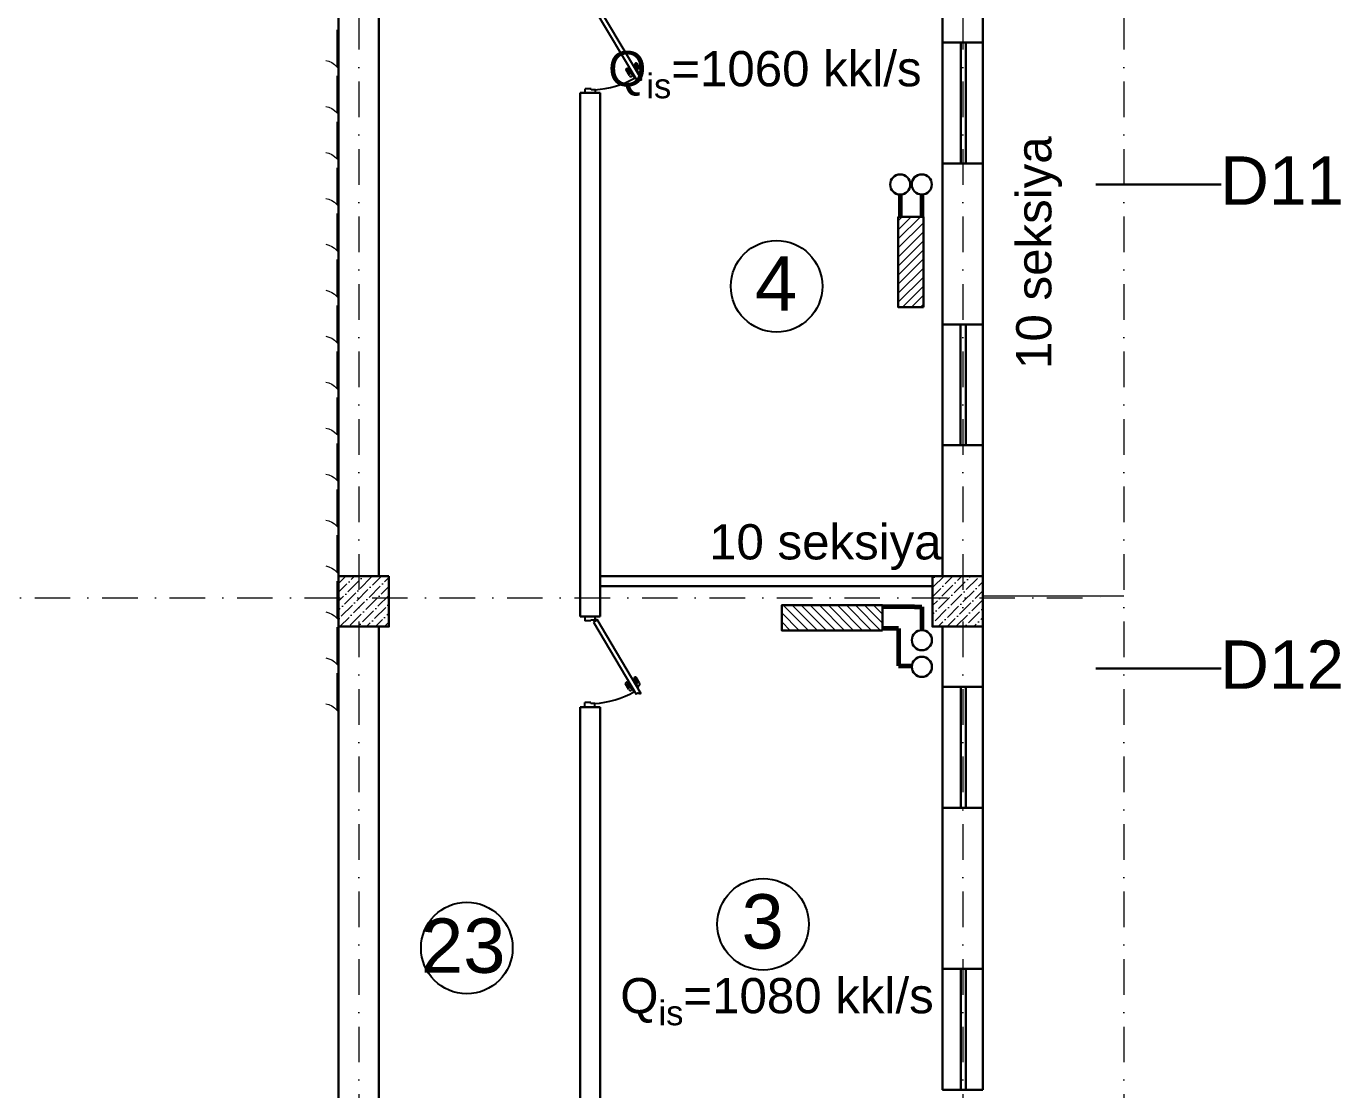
# Model space of a CAD drawing. Header units: millimetres. Extents: x 895788 to 1136524, y -21936 to 400945.
# Drawn here: x 958638 to 971696, y 231185 to 241746 of the extents above; entities that cross this region are included whole.
import ezdxf

# ---------------------------------------------------------------- set-up
doc = ezdxf.new("R2010")
doc.units = ezdxf.units.MM
doc.linetypes.add('Штрихпунктирная', pattern=[670.277762, 352.777767, -176.388884, 0, -141.111112])
for name, color, linetype, lineweight in [('Layer2_Pen_No__1', 7, 'Continuous', 15), ('M-2 keramitin shtrixi_Ном._пера__21_Pen_No__1', 7, 'Continuous', 15), ('ДВЕРИ', 7, 'Continuous', 5), ('оси_Ном._пера__1', 7, 'Continuous', 15), ('перегородка_Ном._пера__7', 7, 'Continuous', 60)]:
    doc.layers.add(name, color=color, linetype=linetype, lineweight=lineweight)
doc.styles.get("Standard").update_dxf_attribs({"font": 'arial.ttf', "height": 400})
doc.styles.add('СГЕНЕРИР_СТИЛЬ_1', font='arial.ttf')
pattern_1 = [(135, (1303638.164, 27919.706), (44.901281, 44.901281), [])]

# ---------------------------------------------------------------- blocks, each defined once
blk = doc.blocks.new('qapi 700')
at = {"layer": 'ДВЕРИ', "color": 251, "lineweight": 25, "true_color": 0x636466}
for p, q in [((1281620, 90086), (1281659, 90086)), ((1281651, 89997), (1281651, 90034)), ((1281651, 90034), (1281659, 90034)), ((1281659, 90034), (1281659, 90086)), ((1282368, 90010), (1281735, 89633)), ((1282382, 89987), (1282368, 90010)), ((1282420, 90086), (1282380, 90086)), ((1282380, 90034), (1282380, 90085)), ((1282388, 90034), (1282380, 90034)), ((1282388, 89997), (1282388, 90034)), ((1281620, 89997), (1281651, 89997)), ((1282395, 89980), (1281741, 89591)), ((1282388, 89991), (1282382, 89987)), ((1282420, 89997), (1282388, 89997)), ((1282420, 89997), (1282388, 89997)), ((1282395, 89980), (1282388, 89991)), ((1281812, 89685), (1281762, 89656)), ((1281776, 89665), (1281770, 89676)), ((1281775, 89698), (1281826, 89728)), ((1281792, 89676), (1281793, 89674)), ((1281835, 89712), (1281794, 89687)), ((1281814, 89681), (1281812, 89685)), ((1281836, 89725), (1281838, 89722)), ((1281733, 89605), (1281747, 89613)), ((1281741, 89591), (1281733, 89605)), ((1281747, 89613), (1281735, 89633)), ((1281762, 89656), (1281765, 89651)), ((1281785, 89617), (1281787, 89613)), ((1281787, 89613), (1281837, 89642)), ((1281802, 89622), (1281809, 89609)), ((1281820, 89629), (1281818, 89631)), ((1281872, 89650), (1281831, 89626)), ((1281831, 89604), (1281881, 89634)), ((1281837, 89642), (1281835, 89646)), ((1281884, 89645), (1281883, 89647))]:
    blk.add_line(p, q, dxfattribs=at)
for centre, radius, start, end in [((1282471, 90052), 821, 183.4077, 209.5706), ((1281783, 89684), 15.9, 120.7133, 210.7133), ((1281798, 89680), 7.94, 120.7133, 210.7133), ((1281830, 89721), 7.94, 30.7133, 120.7133), ((1281831, 89718), 7.94, 300.7133, 30.7133), ((1281823, 89617), 15.9, 210.7133, 300.7133), ((1281827, 89633), 7.94, 210.7133, 300.7133), ((1281876, 89643), 7.94, 30.7133, 120.7133), ((1281877, 89641), 7.94, 300.7133, 30.7133)]:
    blk.add_arc(centre, radius, start, end, dxfattribs=at)

msp = doc.modelspace()

# ---------------------------------------------------------------- hatches: boundary and pattern name
at = {"linetype": 'ByBlock', "lineweight": 20, "ltscale": 1.1}
h = msp.add_hatch(dxfattribs=at)
h.set_pattern_fill('ANSI31', scale=20, angle=630, style=0)
h.set_pattern_definition([(225, (1002360.716, 815933.85), (-44.9012806, 44.9012806), [])])
h.paths.add_polyline_path([(967550.814, 238955.555), (967300.814, 238955.555), (967300.814, 239852.79), (967550.814, 239852.79)])
at = {"lineweight": 9}
h = msp.add_hatch(dxfattribs=at)
h.set_pattern_fill('ANSI36', color=256, scale=500)
h.set_pattern_definition([(45, (-796498.28, 2692684.836), (33.1456304, 121.533978), [156.25, -31.25, 0, -31.25])])
h.paths.add_polyline_path([(961739.873, 236284.755), (961739.873, 235784.755), (962239.873, 235784.755), (962239.873, 236284.755)])
h = msp.add_hatch(dxfattribs=at)
h.set_pattern_fill('ANSI36', color=256, scale=500)
h.set_pattern_definition([(45, (-802398.455, 2692684.836), (33.1456304, 121.533978), [156.25, -31.25, 0, -31.25])])
h.paths.add_polyline_path([(967640.05, 236284.755), (967640.05, 235784.755), (968140.05, 235784.755), (968140.05, 236284.755)])
at = {"linetype": 'ByBlock', "lineweight": 20, "ltscale": 1.1}
h = msp.add_hatch(dxfattribs=at)
h.set_pattern_fill('ANSI31', scale=20, angle=540, style=0)
h.set_pattern_definition(pattern_1)
h.paths.add_polyline_path([(967142.195, 235745.51), (967142.195, 235995.51), (966142.195, 235995.51), (966142.195, 235745.51)])
h = msp.add_hatch(dxfattribs=at)
h.set_pattern_fill('ANSI31', scale=20, angle=540, style=0)
h.set_pattern_definition(pattern_1)
h.paths.add_polyline_path([(967142.195, 235745.51), (967142.195, 235995.51), (966142.195, 235995.51), (966142.195, 235745.51)])

# ---------------------------------------------------------------- linework, layer by layer
at = {"lineweight": 30}
for p, q in [((969263.982, 240173.932), (970508.638, 240173.932)), ((969263.982, 235366.502), (970508.638, 235366.502))]:
    msp.add_line(p, q, dxfattribs=at)
at = {"color": 5, "lineweight": 60}
for p, q in [((967319.856, 240074.208), (967319.856, 239852.79)), ((967302.381, 235765.078), (967143.432, 235765.078)), ((967302.381, 235765.078), (967302.381, 235392.817)), ((967302.381, 235392.817), (967435.22, 235392.817))]:
    msp.add_line(p, q, dxfattribs=at)
at = {"color": 1, "lineweight": 60}
for p, q in [((967533.643, 240075.467), (967533.643, 239852.79)), ((967461.33, 235978.865), (967143.432, 235978.865)), ((967461.33, 235978.865), (967535.554, 235978.865)), ((967535.554, 235978.865), (967535.554, 235748.761))]:
    msp.add_line(p, q, dxfattribs=at)
at = {"color": 0, "lineweight": 30}
for points in [[(961739.697, 223584.755), (961740.068, 242284.755)], [(962139.873, 242284.755), (962139.873, 236284.755)], [(967739.873, 241584.679), (967739.873, 242184.755)], [(968139.873, 242184.755), (968139.873, 236284.755)], [(964139.873, 241084.913), (964139.873, 235884.913)], [(964339.873, 241084.913), (964139.873, 241084.913)], [(964339.873, 241084.913), (964339.873, 235884.913)], [(967739.873, 238784.679), (967739.873, 240384.679)], [(967739.873, 236284.755), (967739.873, 237584.679)], [(964139.873, 235884.913), (964339.873, 235884.913)], [(962139.873, 235784.755), (962139.697, 229884.755)], [(967739.873, 235184.679), (967739.873, 235784.755)], [(968139.873, 235784.755), (968139.873, 232384.679)], [(964139.873, 234984.913), (964139.873, 229484.913)], [(964339.873, 234984.913), (964139.873, 234984.913)], [(964339.873, 234984.913), (964339.873, 229484.913)], [(967739.873, 232384.679), (967739.873, 233984.679)]]:
    msp.add_lwpolyline(points, dxfattribs=at)
for points in [[(968139.873, 240384.679), (968139.873, 241584.679), (967739.873, 241584.679), (967739.873, 240384.679)], [(968138.736, 237584.679), (968138.736, 238784.679), (967738.736, 238784.679), (967738.736, 237584.679)], [(967640.05, 236184.755), (964339.873, 236184.755), (964339.873, 236284.755), (967640.05, 236284.755)], [(968139.873, 233984.679), (968139.873, 235184.679), (967739.873, 235184.679), (967739.873, 233984.679)], [(968139.873, 231184.679), (968139.873, 232384.679), (967739.873, 232384.679), (967739.873, 231184.679)]]:
    msp.add_lwpolyline(points, close=True, dxfattribs=at)
at = {"color": 146, "lineweight": 30, "true_color": 0x105689}
for points in [[(967971.011, 241584.679), (967921.011, 241584.679), (967921.011, 240384.679), (967971.011, 240384.679)], [(967969.873, 238784.679), (967919.873, 238784.679), (967919.873, 237584.679), (967969.873, 237584.679)], [(967971.011, 235184.679), (967921.011, 235184.679), (967921.011, 233984.679), (967971.011, 233984.679)], [(967971.011, 232384.679), (967921.011, 232384.679), (967921.011, 231184.679), (967971.011, 231184.679)]]:
    msp.add_lwpolyline(points, close=True, dxfattribs=at)
at = {"color": 1, "linetype": 'ByBlock', "lineweight": 30, "ltscale": 1.1}
msp.add_lwpolyline([(967550.814, 238955.555), (967300.814, 238955.555), (967300.814, 239852.79), (967550.814, 239852.79)], close=True, dxfattribs=at)
msp.add_lwpolyline([(967550.814, 238955.555), (967300.814, 238955.555), (967300.814, 239852.79), (967550.814, 239852.79)], close=True, dxfattribs=at)
at = {"color": 3, "lineweight": 30}
for points in [[(962239.873, 236284.755), (961739.873, 236284.755), (961739.873, 235784.755), (962239.873, 235784.755)], [(968140.05, 236284.755), (967640.05, 236284.755), (967640.05, 235784.755), (968140.05, 235784.755)]]:
    msp.add_lwpolyline(points, close=True, dxfattribs=at)
at = {"color": 1, "linetype": 'ByBlock', "lineweight": 30, "ltscale": 1.1}
msp.add_lwpolyline([(967142.195, 235745.51), (967142.195, 235995.51), (966142.195, 235995.51), (966142.195, 235745.51), (967142.195, 235745.51)], dxfattribs=at)
msp.add_lwpolyline([(967142.195, 235745.51), (967142.195, 235995.51), (966142.195, 235995.51), (966142.195, 235745.51), (967142.195, 235745.51)], dxfattribs=at)
at = {"color": 7, "linetype": 'Continuous', "lineweight": 30, "ltscale": 50}
for centre in [(967319.856, 240174.208), (967533.643, 240175.467), (967534.841, 235648.764), (967534.841, 235384.121)]:
    msp.add_circle(centre, 100, dxfattribs=at)
at = {"color": 0, "lineweight": 25}
for centre in [(966091.494, 239163.722), (965957.316, 232827.879), (963014.25, 232591.926)]:
    msp.add_circle(centre, 454.873, dxfattribs=at)
at = {"layer": 'Layer2_Pen_No__1', "color": 7, "linetype": 'Continuous', "lineweight": 15}
msp.add_line((969539.873, 236084.755), (968139.697, 236084.755), dxfattribs=at)
at = {"layer": 'M-2 keramitin shtrixi_Ном._пера__21_Pen_No__1', "color": 7, "linetype": 'Continuous', "lineweight": 15}
for p, q in [((961726.951, 241525.524), (961726.951, 241710.598)), ((961739.698, 241683.871), (961726.951, 241710.598)), ((961726.951, 241340.451), (961726.951, 241525.524)), ((961614.285, 241405.898), (961643.804, 241397.94)), ((961643.804, 241397.94), (961672.18, 241384.846)), ((961672.18, 241384.846), (961698.869, 241366.866)), ((961698.869, 241366.866), (961723.359, 241344.347)), ((961723.359, 241344.347), (961739.698, 241324.411)), ((961726.951, 241069.176), (961726.951, 241254.25)), ((961739.698, 241227.523), (961726.951, 241254.25)), ((961726.951, 240884.102), (961726.951, 241069.176)), ((961614.285, 240949.55), (961643.804, 240941.592)), ((961643.804, 240941.592), (961672.18, 240928.497)), ((961672.18, 240928.497), (961698.869, 240910.518)), ((961698.869, 240910.518), (961723.359, 240887.999)), ((961723.359, 240887.999), (961739.698, 240868.062)), ((961726.951, 240612.828), (961726.951, 240797.901)), ((961739.698, 240771.174), (961726.951, 240797.901)), ((961726.951, 240427.754), (961726.951, 240612.828)), ((961614.285, 240493.202), (961643.804, 240485.243)), ((961643.804, 240485.243), (961672.18, 240472.149)), ((961672.18, 240472.149), (961698.869, 240454.17)), ((961698.869, 240454.17), (961723.359, 240431.65)), ((961723.359, 240431.65), (961739.698, 240411.714)), ((961726.951, 240156.479), (961726.951, 240341.553)), ((961739.698, 240314.826), (961726.951, 240341.553)), ((961726.951, 239971.406), (961726.951, 240156.479)), ((961614.285, 240036.853), (961643.804, 240028.895)), ((961643.804, 240028.895), (961672.18, 240015.801)), ((961672.18, 240015.801), (961698.869, 239997.821)), ((961698.869, 239997.821), (961723.359, 239975.302)), ((961723.359, 239975.302), (961739.698, 239955.366)), ((961726.951, 239700.131), (961726.951, 239885.205)), ((961739.698, 239858.478), (961726.951, 239885.205)), ((961726.951, 239515.057), (961726.951, 239700.131)), ((961614.285, 239580.505), (961643.804, 239572.547)), ((961643.804, 239572.547), (961672.18, 239559.452)), ((961672.18, 239559.452), (961698.869, 239541.473)), ((961698.869, 239541.473), (961723.359, 239518.954)), ((961723.359, 239518.954), (961739.698, 239499.017)), ((961726.951, 239243.783), (961726.951, 239428.856)), ((961739.698, 239402.129), (961726.951, 239428.856)), ((961726.951, 239058.709), (961726.951, 239243.783)), ((961614.285, 239124.157), (961643.804, 239116.198)), ((961643.804, 239116.198), (961672.18, 239103.104)), ((961672.18, 239103.104), (961698.869, 239085.125)), ((961698.869, 239085.125), (961723.359, 239062.605)), ((961723.359, 239062.605), (961739.698, 239042.669)), ((961726.951, 238787.434), (961726.951, 238972.508)), ((961739.698, 238945.781), (961726.951, 238972.508)), ((961726.951, 238602.361), (961726.951, 238787.434)), ((961614.285, 238667.808), (961643.804, 238659.85)), ((961643.804, 238659.85), (961672.18, 238646.756)), ((961672.18, 238646.756), (961698.869, 238628.776)), ((961698.869, 238628.776), (961723.359, 238606.257)), ((961723.359, 238606.257), (961739.698, 238586.321)), ((961726.951, 238331.086), (961726.951, 238516.16)), ((961739.698, 238489.433), (961726.951, 238516.16)), ((961726.951, 238146.012), (961726.951, 238331.086)), ((961614.285, 238211.46), (961643.804, 238203.502)), ((961643.804, 238203.502), (961672.18, 238190.407)), ((961672.18, 238190.407), (961698.869, 238172.428)), ((961698.869, 238172.428), (961723.359, 238149.909)), ((961723.359, 238149.909), (961739.698, 238129.972)), ((961726.951, 237874.738), (961726.951, 238059.811)), ((961739.698, 238033.084), (961726.951, 238059.811)), ((961726.951, 237689.664), (961726.951, 237874.738)), ((961614.285, 237755.112), (961643.804, 237747.153)), ((961643.804, 237747.153), (961672.18, 237734.059)), ((961672.18, 237734.059), (961698.869, 237716.08)), ((961698.869, 237716.08), (961723.359, 237693.56)), ((961723.359, 237693.56), (961739.698, 237673.624)), ((961726.951, 237418.389), (961726.951, 237603.463)), ((961739.698, 237576.736), (961726.951, 237603.463)), ((961726.951, 237233.316), (961726.951, 237418.389)), ((961614.285, 237298.763), (961643.804, 237290.805)), ((961643.804, 237290.805), (961672.18, 237277.711)), ((961672.18, 237277.711), (961698.869, 237259.731)), ((961698.869, 237259.731), (961723.359, 237237.212)), ((961723.359, 237237.212), (961739.698, 237217.276)), ((961726.951, 236962.041), (961726.951, 237147.115)), ((961739.698, 237120.388), (961726.951, 237147.115)), ((961726.951, 236776.967), (961726.951, 236962.041)), ((961614.285, 236842.415), (961643.804, 236834.457)), ((961643.804, 236834.457), (961672.18, 236821.362)), ((961672.18, 236821.362), (961698.869, 236803.383)), ((961698.869, 236803.383), (961723.359, 236780.864)), ((961723.359, 236780.864), (961739.698, 236760.927)), ((961726.951, 236505.693), (961726.951, 236690.766)), ((961739.698, 236664.039), (961726.951, 236690.766)), ((961726.951, 236320.619), (961726.951, 236505.693)), ((961614.285, 236386.067), (961643.804, 236378.108)), ((961643.804, 236378.108), (961672.18, 236365.014)), ((961672.18, 236365.014), (961698.869, 236347.035)), ((961698.869, 236347.035), (961723.359, 236324.515)), ((961723.359, 236324.515), (961739.698, 236304.579)), ((961726.951, 236049.344), (961726.951, 236234.418)), ((961739.698, 236207.691), (961726.951, 236234.418)), ((961726.951, 235864.271), (961726.951, 236049.344)), ((961614.285, 235929.718), (961643.804, 235921.76)), ((961643.804, 235921.76), (961672.18, 235908.666)), ((961672.18, 235908.666), (961698.869, 235890.686)), ((961698.869, 235890.686), (961723.359, 235868.167)), ((961723.359, 235868.167), (961739.698, 235848.231)), ((961726.951, 235592.996), (961726.951, 235778.07)), ((961739.698, 235751.343), (961726.951, 235778.07)), ((961726.951, 235407.922), (961726.951, 235592.996)), ((961614.285, 235473.37), (961643.804, 235465.412)), ((961643.804, 235465.412), (961672.18, 235452.317)), ((961672.18, 235452.317), (961698.869, 235434.338)), ((961698.869, 235434.338), (961723.359, 235411.819)), ((961723.359, 235411.819), (961739.698, 235391.882)), ((961726.951, 235136.648), (961726.951, 235321.721)), ((961739.698, 235294.994), (961726.951, 235321.721)), ((961726.951, 234951.574), (961726.951, 235136.648)), ((961614.285, 235017.022), (961643.804, 235009.063)), ((961643.804, 235009.063), (961672.18, 234995.969)), ((961672.18, 234995.969), (961698.869, 234977.99)), ((961698.869, 234977.99), (961723.359, 234955.47)), ((961723.359, 234955.47), (961736.321, 234939.654))]:
    msp.add_line(p, q, dxfattribs=at)
at = {"layer": 'оси_Ном._пера__1', "linetype": 'Штрихпунктирная'}
msp.add_line((919839.368, 236070.247), (969437.802, 236070.247), dxfattribs=at)
at = {"layer": 'оси_Ном._пера__1', "linetype": 'Штрихпунктирная', "flags": 128}
for points in [[(961939.873, 254603.557), (961939.873, 215755.017), (961939.873, 212575.726)], [(967940.05, 254603.557), (967940.05, 215755.017), (967940.049, 212575.726)], [(969540.244, 254603.557), (969540.244, 215755.017), (969540.244, 212575.741)]]:
    msp.add_lwpolyline(points, dxfattribs=at)

# ---------------------------------------------------------------- block references
at = {"color": 0, "lineweight": 30, "rotation": 90.00000000000001}
for p, xscale, yscale, zscale in [((1066128.117, -1209147.176), 1.131557943531848, 1.131557943531848, 1.131557943531848), ((1065620.298, -1208073.838), 1.12596434652686, 1.12596434652686, 1.12596434652686)]:
    msp.add_blockref('qapi 700', p, dxfattribs=dict(at, xscale=xscale, yscale=yscale, zscale=zscale))

# ---------------------------------------------------------------- texts
at = {"color": 1, "lineweight": 0, "char_height": 350, "attachment_point": 3}
for s, insert in [('\\A1;{\\fArial|b0|i0|c238|p34;\\C256;Q\\H0.7x;\\S^ is;\\H1.4286x;=1060 kkl/s}', (967532.043, 241499.926)), ('\\A1;{\\fArial|b0|i0|c238|p34;\\C256;10 seksiya}', (967730.96, 236801.067)), ('\\A1;{\\fArial|b0|i0|c238|p34;\\C256;Q\\H0.7x;\\S^ is;\\H1.4286x;=1080 kkl/s}', (967652.497, 232293.757))]:
    msp.add_mtext_dynamic_manual_height_columns(s, width=10701.33594, gutter_width=12.5, heights=[0], dxfattribs=dict(at, insert=insert))
at = {"color": 1, "lineweight": 0, "insert": (968471.099, 240652.658), "char_height": 350, "attachment_point": 3, "rotation": 90}
msp.add_mtext_dynamic_manual_height_columns('\\A1;{\\fArial|b0|i0|c238|p34;\\C256;10 seksiya}', width=10701.33594, gutter_width=12.5, heights=[0], dxfattribs=at)
at = {"char_height": 480, "attachment_point": 3}
for s, insert in [('{\\fArial|b0|i0|c238|p34;D11}', (971728.286, 240453.713)), ('{\\fArial|b0|i0|c238|p34;D12}', (971728.286, 235646.283))]:
    msp.add_mtext_dynamic_manual_height_columns(s, width=1030.0719, gutter_width=2000, heights=[0], dxfattribs=dict(at, insert=insert))
at = {"layer": 'перегородка_Ном._пера__7', "linetype": 'Continuous', "char_height": 540, "attachment_point": 3, "style": 'СГЕНЕРИР_СТИЛЬ_1'}
for s, insert in [('{\\fArial|b0|i0|c238|p38;4}', (966296.696, 239461.753)), ('{\\fArial|b0|i0|c238|p38;3}', (966162.517, 233125.91)), ('{\\fArial|b0|i0|c238|p38;23}', (963397.99, 232885.382))]:
    msp.add_mtext(s, dxfattribs=dict(at, insert=insert))

doc.saveas('drawing.dxf')
